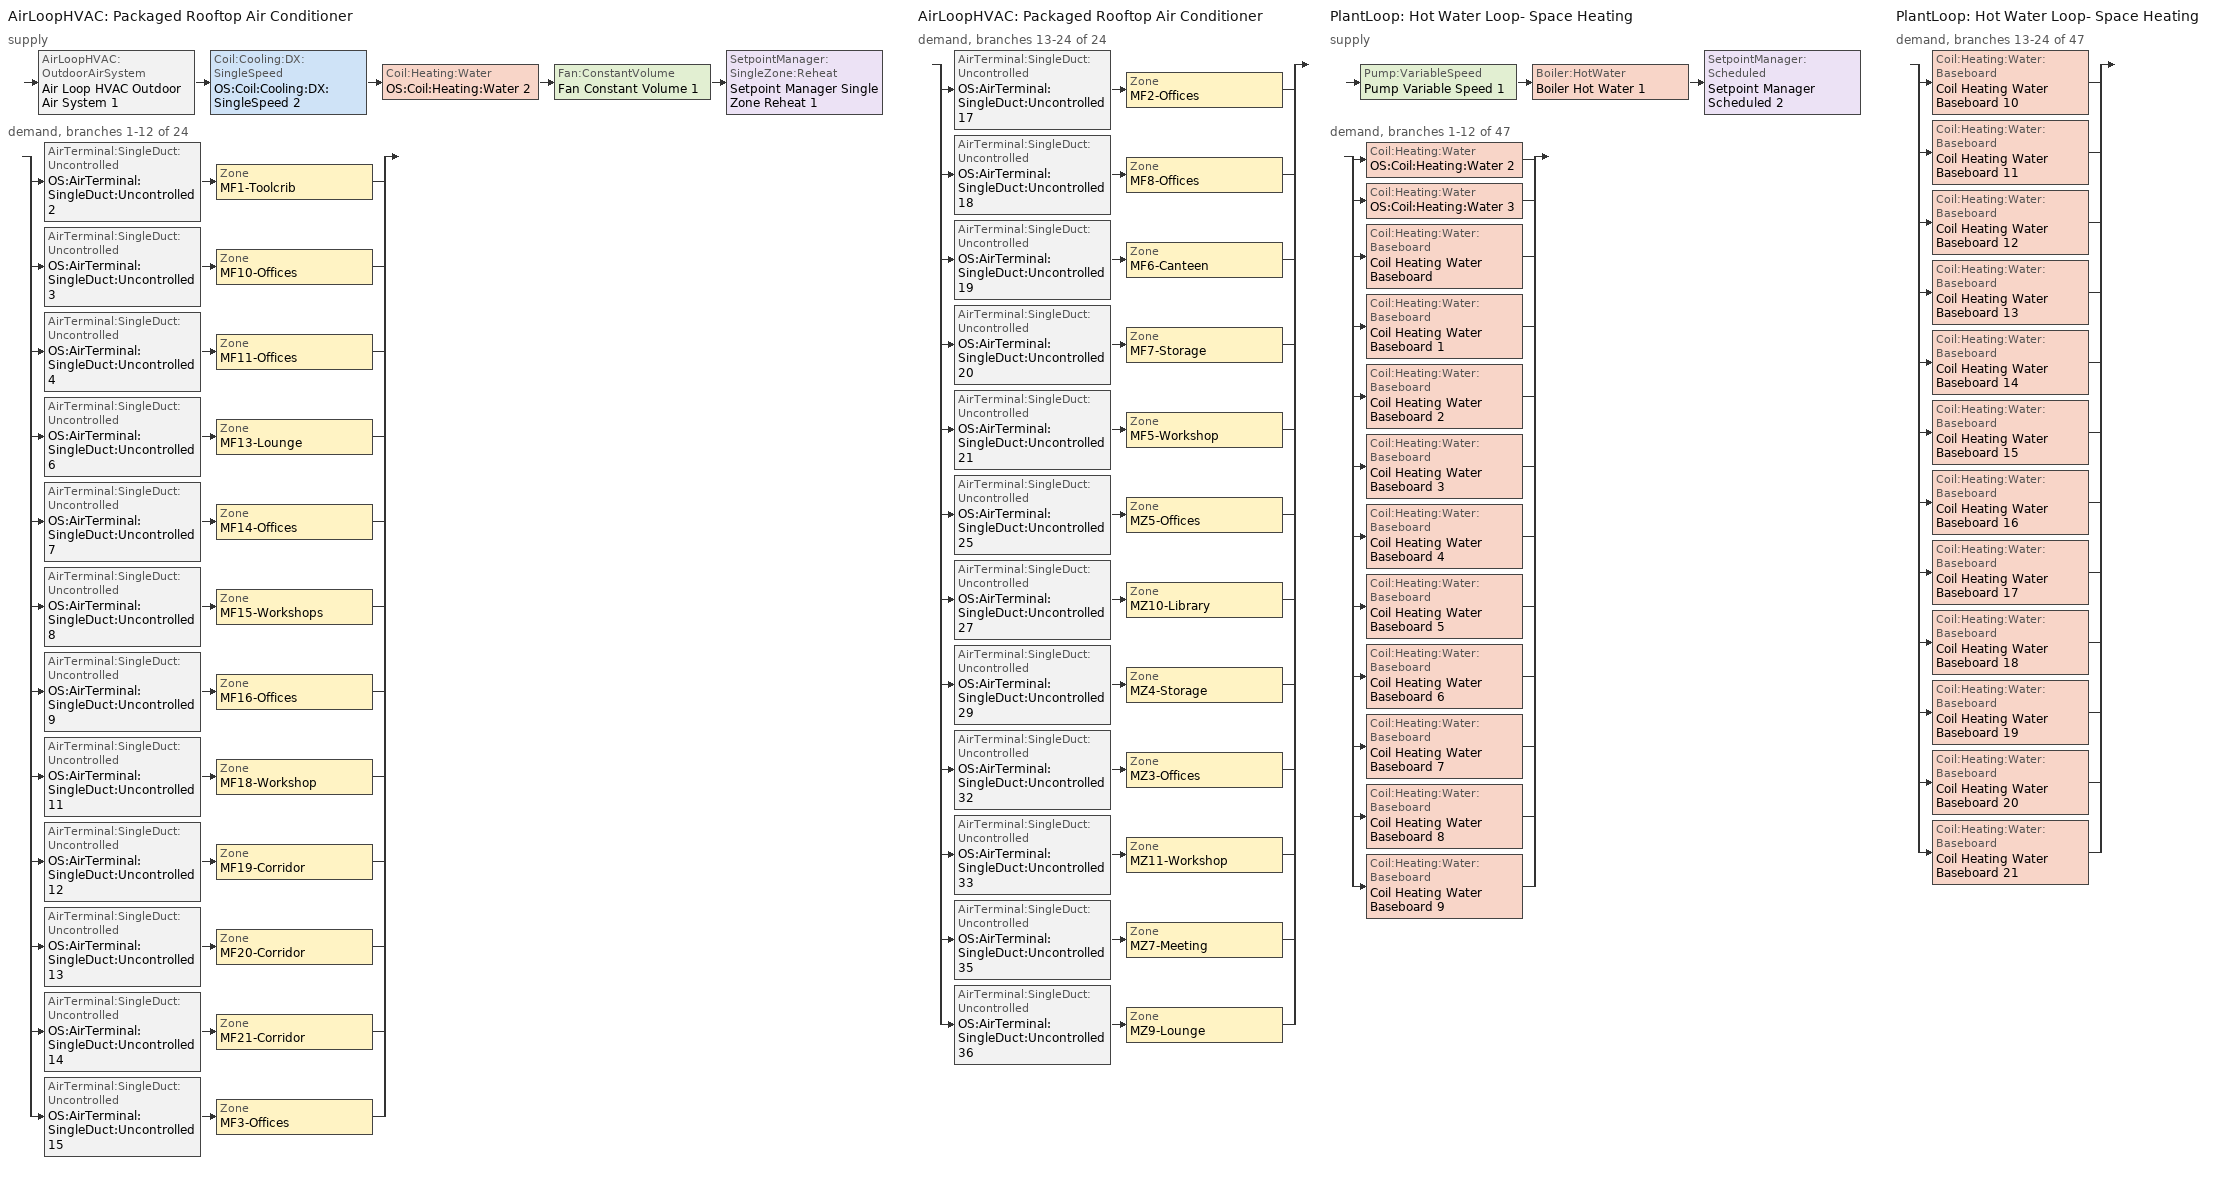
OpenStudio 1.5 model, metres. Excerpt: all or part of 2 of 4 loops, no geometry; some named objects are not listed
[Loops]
AirLoopHVAC 'Packaged Rooftop Air Conditioner'
 supply: AirLoopHVAC:OutdoorAirSystem 'Air Loop HVAC Outdoor Air System 1' > Coil:Cooling:DX:SingleSpeed 'OS:Coil:Cooling:DX:SingleSpeed 2' > Coil:Heating:Water 'OS:Coil:Heating:Water 2' > Fan:ConstantVolume 'Fan Constant Volume 1' > SetpointManager:SingleZone:Reheat 'Setpoint Manager Single Zone Reheat 1'
 demand, branches 1-12 of 24: split
  | AirTerminal:SingleDuct:Uncontrolled 'OS:AirTerminal:SingleDuct:Uncontrolled 2' > Zone 'MF1-Toolcrib'
  | AirTerminal:SingleDuct:Uncontrolled 'OS:AirTerminal:SingleDuct:Uncontrolled 3' > Zone 'MF10-Offices'
  | AirTerminal:SingleDuct:Uncontrolled 'OS:AirTerminal:SingleDuct:Uncontrolled 4' > Zone 'MF11-Offices'
  | AirTerminal:SingleDuct:Uncontrolled 'OS:AirTerminal:SingleDuct:Uncontrolled 6' > Zone 'MF13-Lounge'
  | AirTerminal:SingleDuct:Uncontrolled 'OS:AirTerminal:SingleDuct:Uncontrolled 7' > Zone 'MF14-Offices'
  | AirTerminal:SingleDuct:Uncontrolled 'OS:AirTerminal:SingleDuct:Uncontrolled 8' > Zone 'MF15-Workshops'
  | AirTerminal:SingleDuct:Uncontrolled 'OS:AirTerminal:SingleDuct:Uncontrolled 9' > Zone 'MF16-Offices'
  | AirTerminal:SingleDuct:Uncontrolled 'OS:AirTerminal:SingleDuct:Uncontrolled 11' > Zone 'MF18-Workshop'
  | AirTerminal:SingleDuct:Uncontrolled 'OS:AirTerminal:SingleDuct:Uncontrolled 12' > Zone 'MF19-Corridor'
  | AirTerminal:SingleDuct:Uncontrolled 'OS:AirTerminal:SingleDuct:Uncontrolled 13' > Zone 'MF20-Corridor'
  | AirTerminal:SingleDuct:Uncontrolled 'OS:AirTerminal:SingleDuct:Uncontrolled 14' > Zone 'MF21-Corridor'
  | AirTerminal:SingleDuct:Uncontrolled 'OS:AirTerminal:SingleDuct:Uncontrolled 15' > Zone 'MF3-Offices'
AirLoopHVAC 'Packaged Rooftop Air Conditioner'
 demand, branches 13-24 of 24: split
  | AirTerminal:SingleDuct:Uncontrolled 'OS:AirTerminal:SingleDuct:Uncontrolled 17' > Zone 'MF2-Offices'
  | AirTerminal:SingleDuct:Uncontrolled 'OS:AirTerminal:SingleDuct:Uncontrolled 18' > Zone 'MF8-Offices'
  | AirTerminal:SingleDuct:Uncontrolled 'OS:AirTerminal:SingleDuct:Uncontrolled 19' > Zone 'MF6-Canteen'
  | AirTerminal:SingleDuct:Uncontrolled 'OS:AirTerminal:SingleDuct:Uncontrolled 20' > Zone 'MF7-Storage'
  | AirTerminal:SingleDuct:Uncontrolled 'OS:AirTerminal:SingleDuct:Uncontrolled 21' > Zone 'MF5-Workshop'
  | AirTerminal:SingleDuct:Uncontrolled 'OS:AirTerminal:SingleDuct:Uncontrolled 25' > Zone 'MZ5-Offices'
  | AirTerminal:SingleDuct:Uncontrolled 'OS:AirTerminal:SingleDuct:Uncontrolled 27' > Zone 'MZ10-Library'
  | AirTerminal:SingleDuct:Uncontrolled 'OS:AirTerminal:SingleDuct:Uncontrolled 29' > Zone 'MZ4-Storage'
  | AirTerminal:SingleDuct:Uncontrolled 'OS:AirTerminal:SingleDuct:Uncontrolled 32' > Zone 'MZ3-Offices'
  | AirTerminal:SingleDuct:Uncontrolled 'OS:AirTerminal:SingleDuct:Uncontrolled 33' > Zone 'MZ11-Workshop'
  | AirTerminal:SingleDuct:Uncontrolled 'OS:AirTerminal:SingleDuct:Uncontrolled 35' > Zone 'MZ7-Meeting'
  | AirTerminal:SingleDuct:Uncontrolled 'OS:AirTerminal:SingleDuct:Uncontrolled 36' > Zone 'MZ9-Lounge'
PlantLoop 'Hot Water Loop- Space Heating'
 supply: Pump:VariableSpeed 'Pump Variable Speed 1' > Boiler:HotWater 'Boiler Hot Water 1' > SetpointManager:Scheduled 'Setpoint Manager Scheduled 2'
 demand, branches 1-12 of 47: split
  | Coil:Heating:Water 'OS:Coil:Heating:Water 2'
  | Coil:Heating:Water 'OS:Coil:Heating:Water 3'
  | Coil:Heating:Water:Baseboard 'Coil Heating Water Baseboard'
  | Coil:Heating:Water:Baseboard 'Coil Heating Water Baseboard 1'
  | Coil:Heating:Water:Baseboard 'Coil Heating Water Baseboard 2'
  | Coil:Heating:Water:Baseboard 'Coil Heating Water Baseboard 3'
  | Coil:Heating:Water:Baseboard 'Coil Heating Water Baseboard 4'
  | Coil:Heating:Water:Baseboard 'Coil Heating Water Baseboard 5'
  | Coil:Heating:Water:Baseboard 'Coil Heating Water Baseboard 6'
  | Coil:Heating:Water:Baseboard 'Coil Heating Water Baseboard 7'
  | Coil:Heating:Water:Baseboard 'Coil Heating Water Baseboard 8'
  | Coil:Heating:Water:Baseboard 'Coil Heating Water Baseboard 9'
PlantLoop 'Hot Water Loop- Space Heating'
 demand, branches 13-24 of 47: split
  | Coil:Heating:Water:Baseboard 'Coil Heating Water Baseboard 10'
  | Coil:Heating:Water:Baseboard 'Coil Heating Water Baseboard 11'
  | Coil:Heating:Water:Baseboard 'Coil Heating Water Baseboard 12'
  | Coil:Heating:Water:Baseboard 'Coil Heating Water Baseboard 13'
  | Coil:Heating:Water:Baseboard 'Coil Heating Water Baseboard 14'
  | Coil:Heating:Water:Baseboard 'Coil Heating Water Baseboard 15'
  | Coil:Heating:Water:Baseboard 'Coil Heating Water Baseboard 16'
  | Coil:Heating:Water:Baseboard 'Coil Heating Water Baseboard 17'
  | Coil:Heating:Water:Baseboard 'Coil Heating Water Baseboard 18'
  | Coil:Heating:Water:Baseboard 'Coil Heating Water Baseboard 19'
  | Coil:Heating:Water:Baseboard 'Coil Heating Water Baseboard 20'
  | Coil:Heating:Water:Baseboard 'Coil Heating Water Baseboard 21'
[Sizing:Zone] Zone Cooling Design Supply Air Temperature {C}=14; Zone Heating Design Supply Air Temperature {C}=40; Zone Cooling Design Supply Air Humidity Ratio {kg-H2O/kg-air}=0.0085; Zone Heating Design Supply Air Humidity Ratio {kg-H2O/kg-air}=0.008; Heating Design Air Flow Method=DesignDay
MF1-Toolcrib; MF2-Offices; MF3-Offices; MF5-Workshop; MF6-Canteen; MF7-Storage; MF8-Offices; MF10-Offices; MF11-Offices; MF13-Lounge; MF14-Offices; MF15-Workshops; MF16-Offices; MF18-Workshop; MF19-Corridor; MF20-Corridor; MF21-Corridor; MZ3-Offices; MZ4-Storage; MZ5-Offices; MZ7-Meeting; MZ9-Lounge; MZ10-Library; MZ11-Workshop
[Zone equipment]
MF1-Toolcrib: OS:AirTerminal:SingleDuct:Uncontrolled 2
MF2-Offices: OS:AirTerminal:SingleDuct:Uncontrolled 17, Convective Baseboard Water 7
MF3-Offices: OS:AirTerminal:SingleDuct:Uncontrolled 15, Convective Baseboard Water 12
MF5-Workshop: OS:AirTerminal:SingleDuct:Uncontrolled 21, Convective Baseboard Water 13
MF6-Canteen: OS:AirTerminal:SingleDuct:Uncontrolled 19, Convective Baseboard Water 14
MF7-Storage: OS:AirTerminal:SingleDuct:Uncontrolled 20
MF8-Offices: OS:AirTerminal:SingleDuct:Uncontrolled 18, Convective Baseboard Water 15
MF10-Offices: OS:AirTerminal:SingleDuct:Uncontrolled 3, Convective Baseboard Water
MF11-Offices: OS:AirTerminal:SingleDuct:Uncontrolled 4, Convective Baseboard Water 1
MF13-Lounge: OS:AirTerminal:SingleDuct:Uncontrolled 6, Convective Baseboard Water 2
MF14-Offices: OS:AirTerminal:SingleDuct:Uncontrolled 7, Convective Baseboard Water 3
MF15-Workshops: OS:AirTerminal:SingleDuct:Uncontrolled 8, Convective Baseboard Water 4, Fan Zone Exhaust 1
MF16-Offices: OS:AirTerminal:SingleDuct:Uncontrolled 9, Convective Baseboard Water 5
MF18-Workshop: OS:AirTerminal:SingleDuct:Uncontrolled 11, Convective Baseboard Water 6, Fan Zone Exhaust 2
MF19-Corridor: OS:AirTerminal:SingleDuct:Uncontrolled 12, Convective Baseboard Water 24
MF20-Corridor: OS:AirTerminal:SingleDuct:Uncontrolled 13, Convective Baseboard Water 25
MF21-Corridor: OS:AirTerminal:SingleDuct:Uncontrolled 14
MZ3-Offices: OS:AirTerminal:SingleDuct:Uncontrolled 32, Convective Baseboard Water 20
MZ4-Storage: OS:AirTerminal:SingleDuct:Uncontrolled 29, Convective Baseboard Water 44
MZ5-Offices: OS:AirTerminal:SingleDuct:Uncontrolled 25, Convective Baseboard Water 21
MZ7-Meeting: OS:AirTerminal:SingleDuct:Uncontrolled 35, Convective Baseboard Water 22
MZ9-Lounge: OS:AirTerminal:SingleDuct:Uncontrolled 36, Convective Baseboard Water 23
MZ10-Library: OS:AirTerminal:SingleDuct:Uncontrolled 27, Convective Baseboard Water 16
MZ11-Workshop: OS:AirTerminal:SingleDuct:Uncontrolled 33, Convective Baseboard Water 17, Fan Zone Exhaust
[AirLoopHVAC]
Packaged Rooftop Air Conditioner: Design Supply Air Flow Rate {m3/s}=AutoSize
[Sizing:System]
Packaged Rooftop Air Conditioner: Type of Load to Size On=Sensible; Design Outdoor Air Flow Rate {m3/s}=Autosize; Minimum System Air Flow Ratio=1; Preheat Design Temperature {C}=7; Preheat Design Humidity Ratio {kg-H2O/kg-Air}=0.008; Precool Design Temperature {C}=12.8; Precool Design Humidity Ratio {kg-H2O/kg-Air}=0.008; Central Cooling Design Supply Air Temperature {C}=12.8; Central Heating Design Supply Air Temperature {C}=40; Sizing Option=NonCoincident; 100% Outdoor Air in Cooling=Yes; 100% Outdoor Air in Heating=Yes; Central Cooling Design Supply Air Humidity Ratio {kg-H2O/kg-Air}=0.0085; Central Heating Design Supply Air Humidity Ratio {kg-H2O/kg-Air}=0.008; Cooling Design Air Flow Method=DesignDay; Cooling Design Air Flow Rate {m3/s}=0; Heating Design Air Flow Method=DesignDay; Heating Design Air Flow Rate {m3/s}=0; System Outdoor Air Method=ZoneSum
[Fan:ConstantVolume]
Fan Constant Volume 1: Availability Schedule=Always On; Pressure Rise {Pa}=500; Maximum Flow Rate {m3/s}=AutoSize
[SetpointManager:SingleZone:Reheat]
Setpoint Manager Single Zone Reheat 1: Minimum Supply Air Temperature {C}=14; Maximum Supply Air Temperature {C}=43.3333; Control Zone=MF1-Toolcrib
[Controller:OutdoorAir]
Controller Outdoor Air 1: Minimum Outdoor Air Flow Rate {m3/s}=Autosize; Maximum Outdoor Air Flow Rate {m3/s}=Autosize; Economizer Control Type=FixedDryBulb; Economizer Control Action Type=ModulateFlow; Economizer Maximum Limit Dry-Bulb Temperature {C}=28; Economizer Maximum Limit Enthalpy {J/kg}=64000; Economizer Minimum Limit Dry-Bulb Temperature {C}=19; Lockout Type=NoLockout; Minimum Limit Type=FixedMinimum; Controller Mechanical Ventilation=Controller Mechanical Ventilation 1; High Humidity Control=No; Heat Recovery Bypass Control Type=BypassWhenOAFlowGreaterThanMinimum
[Controller:MechanicalVentilation]
Controller Mechanical Ventilation 1: Availability Schedule=Always On Discrete; System Outdoor Air Method=ZoneSum
[AirLoopHVAC:OutdoorAirSystem]
Air Loop HVAC Outdoor Air System 1: Controller=Controller Outdoor Air 1
[PlantLoop]
Hot Water Loop- Space Heating: Fluid Type=Water; Plant Loop Volume {m3}=Autocalculate
[Sizing:Plant]
Hot Water Loop- Space Heating: Loop Type=Heating; Design Loop Exit Temperature {C}=82; Loop Design Temperature Difference {deltaC}=11
[Pump:VariableSpeed]
Pump Variable Speed 1: Motor Efficiency=0.9; Pump Control Type=Intermittent
[Boiler:HotWater]
Boiler Hot Water 1: Efficiency Curve Temperature Evaluation Variable=LeavingBoiler; Normalized Boiler Efficiency Curve=Boiler Efficiency; Water Outlet Upper Temperature Limit {C}=99; Boiler Flow Mode=ConstantFlow; Parasitic Electric Load {W}=0; Sizing Factor=1
[SetpointManager:Scheduled]
Setpoint Manager Scheduled 2: Control Variable=Temperature; Schedule=Hot_Water_Temperature
[Coil:Heating:Water]
Name | Availability Schedule
OS:Coil:Heating:Water 2 | Always On Discrete 5
OS:Coil:Heating:Water 3 | Always On Discrete 26
[AirTerminal:SingleDuct:Uncontrolled] Maximum Air Flow Rate {m3/s}=AutoSize
Name | Availability Schedule
OS:AirTerminal:SingleDuct:Uncontrolled 2 | Always On Discrete 6
OS:AirTerminal:SingleDuct:Uncontrolled 3 | Always On Discrete 7
OS:AirTerminal:SingleDuct:Uncontrolled 4 | Always On Discrete 8
OS:AirTerminal:SingleDuct:Uncontrolled 6 | Always On Discrete 10
OS:AirTerminal:SingleDuct:Uncontrolled 7 | Always On Discrete 11
OS:AirTerminal:SingleDuct:Uncontrolled 8 | Always On Discrete 12
OS:AirTerminal:SingleDuct:Uncontrolled 9 | Always On Discrete 13
OS:AirTerminal:SingleDuct:Uncontrolled 11 | Always On Discrete 15
OS:AirTerminal:SingleDuct:Uncontrolled 12 | Always On Discrete 16
OS:AirTerminal:SingleDuct:Uncontrolled 13 | Always On Discrete 17
OS:AirTerminal:SingleDuct:Uncontrolled 14 | Always On Discrete 18
OS:AirTerminal:SingleDuct:Uncontrolled 15 | Always On Discrete 19
OS:AirTerminal:SingleDuct:Uncontrolled 17 | Always On Discrete 21
OS:AirTerminal:SingleDuct:Uncontrolled 18 | Always On Discrete 22
OS:AirTerminal:SingleDuct:Uncontrolled 19 | Always On Discrete 23
OS:AirTerminal:SingleDuct:Uncontrolled 20 | Always On Discrete 24
OS:AirTerminal:SingleDuct:Uncontrolled 21; OS:AirTerminal:SingleDuct:Uncontrolled 25; OS:AirTerminal:SingleDuct:Uncontrolled 27; OS:AirTerminal:SingleDuct:Uncontrolled 29; OS:AirTerminal:SingleDuct:Uncontrolled 32; OS:AirTerminal:SingleDuct:Uncontrolled 33; OS:AirTerminal:SingleDuct:Uncontrolled 35; OS:AirTerminal:SingleDuct:Uncontrolled 36 | Always On Discrete 25
[Coil:Cooling:DX:SingleSpeed]
OS:Coil:Cooling:DX:SingleSpeed 2: Availability Schedule=Always On Discrete 1; Rated Total Cooling Capacity {W}=Autosize; Rated Sensible Heat Ratio=Autosize; Rated COP {W/W}=3; Rated Air Flow Rate {m3/s}=Autosize; Rated Evaporator Fan Power Per Volume Flow Rate {W/(m3/s)}=773.3; Total Cooling Capacity Function of Temperature Curve=OS:Curve:Biquadratic 3; Total Cooling Capacity Function of Flow Fraction Curve=OS:Curve:Quadratic 4; Energy Input Ratio Function of Temperature Curve=OS:Curve:Biquadratic 4; Energy Input Ratio Function of Flow Fraction Curve=OS:Curve:Quadratic 5; Part Load Fraction Correlation Curve=OS:Curve:Quadratic 6; Condenser Type=AirCooled; Evaporative Condenser Effectiveness=0; Evaporative Condenser Air Flow Rate {m3/s}=Autosize; Evaporative Condenser Pump Rated Power Consumption {W}=Autosize; Crankcase Heater Capacity {W}=0; Maximum Outdoor Dry-Bulb Temperature for Crankcase Heater Operation {C}=0; Basin Heater Capacity {W/K}=0; Basin Heater Setpoint Temperature {C}=10
[ZoneHVAC:Baseboard:Convective:Water] Availability Schedule=Always On Discrete 1
Name | Heating Coil
Convective Baseboard Water | Coil Heating Water Baseboard
Convective Baseboard Water 1 | Coil Heating Water Baseboard 1
Convective Baseboard Water 2 | Coil Heating Water Baseboard 2
Convective Baseboard Water 3 | Coil Heating Water Baseboard 3
Convective Baseboard Water 4 | Coil Heating Water Baseboard 4
Convective Baseboard Water 5 | Coil Heating Water Baseboard 5
Convective Baseboard Water 6 | Coil Heating Water Baseboard 6
Convective Baseboard Water 7 | Coil Heating Water Baseboard 7
Convective Baseboard Water 8 | Coil Heating Water Baseboard 8
Convective Baseboard Water 9 | Coil Heating Water Baseboard 9
Convective Baseboard Water 10 | Coil Heating Water Baseboard 10
Convective Baseboard Water 11 | Coil Heating Water Baseboard 11
Convective Baseboard Water 12 | Coil Heating Water Baseboard 12
Convective Baseboard Water 13 | Coil Heating Water Baseboard 13
Convective Baseboard Water 14 | Coil Heating Water Baseboard 14
Convective Baseboard Water 15 | Coil Heating Water Baseboard 15
Convective Baseboard Water 16 | Coil Heating Water Baseboard 16
Convective Baseboard Water 17 | Coil Heating Water Baseboard 17
Convective Baseboard Water 18 | Coil Heating Water Baseboard 18
Convective Baseboard Water 19 | Coil Heating Water Baseboard 19
Convective Baseboard Water 20 | Coil Heating Water Baseboard 20
Convective Baseboard Water 21 | Coil Heating Water Baseboard 21
[Coil:Heating:Water:Baseboard] U-Factor Times Area Value {W/K}=autosize; Maximum Water Flow Rate {m3/s}=autosize; Convergence Tolerance=0.001
Coil Heating Water Baseboard; Coil Heating Water Baseboard 1; Coil Heating Water Baseboard 2; Coil Heating Water Baseboard 3; Coil Heating Water Baseboard 4; Coil Heating Water Baseboard 5; Coil Heating Water Baseboard 6; Coil Heating Water Baseboard 7; Coil Heating Water Baseboard 8; Coil Heating Water Baseboard 9; Coil Heating Water Baseboard 10; Coil Heating Water Baseboard 11; Coil Heating Water Baseboard 12; Coil Heating Water Baseboard 13; Coil Heating Water Baseboard 14; Coil Heating Water Baseboard 15; Coil Heating Water Baseboard 16; Coil Heating Water Baseboard 17; Coil Heating Water Baseboard 18; Coil Heating Water Baseboard 19; Coil Heating Water Baseboard 20; Coil Heating Water Baseboard 21
[Fan:ZoneExhaust] Availability Schedule=Always On; Fan Efficiency=0.6; Maximum Flow Rate {m3/s}=0.0472; Balanced Exhaust Fraction Schedule=Always On
Name | Pressure Rise {Pa} | System Availability Manager Coupling Mode
Fan Zone Exhaust | 1312 | Coupled
Fan Zone Exhaust 1 | 1312 | Decoupled
Fan Zone Exhaust 2 | 7893 | Decoupled
[Schedule:Constant] Value=1
Always On Discrete; Always On Discrete 1; Always On Discrete 5; Always On Discrete 6; Always On Discrete 7; Always On Discrete 8; Always On Discrete 10; Always On Discrete 11; Always On Discrete 12; Always On Discrete 13; Always On Discrete 15; Always On Discrete 16; Always On Discrete 17; Always On Discrete 18; Always On Discrete 19; Always On Discrete 21; Always On Discrete 22; Always On Discrete 23; Always On Discrete 24; Always On Discrete 25; Always On Discrete 26
[Schedule:Ruleset]
Name | Default Day Schedule | Summer Design Day Schedule | Winter Design Day Schedule
Always On | Always On Default Schedule | Always On Summer Design Day | Always On Winter Design Day
Hot_Water_Temperature | Hot_Water_Temperature_Default | Hot_Water_Temperature_Summer_Design_Day | Hot_Water_Temperature_Winter_Design_Day
[Schedule:Day]
Always On Default Schedule; Always On Winter Design Day; Always On Summer Design Day: 24, 0, 1
Hot_Water_Temperature_Default: 24, 0, 82
Hot_Water_Temperature_Summer_Design_Day; Hot_Water_Temperature_Winter_Design_Day: 24, 0, 67
[Curve:Biquadratic]
Name | Coefficient1 Constant | Coefficient2 x | Coefficient3 x**2 | Coefficient4 y | Coefficient5 y**2 | Coefficient6 x*y | Minimum Value of x {BasedOnField A2} | Maximum Value of x {BasedOnField A2} | Minimum Value of y {BasedOnField A3} | Maximum Value of y {BasedOnField A3} | Minimum Curve Output {BasedOnField A4} | Maximum Curve Output {BasedOnField A4} | Input Unit Type for X | Input Unit Type for Y | Output Unit Type
Boiler Efficiency | 0.4873 | 1.1322 | -0.6425 | 0 | 0 | 0 | 0.1 | 1 | 0 | 0 | 0 | 1 | Dimensionless | Temperature | Dimensionless
OS:Curve:Biquadratic 3 | 0.42415 | 0.04426 | -0.00042 | 0.00333 | -8e-05 | -0.00021 | 17 | 22 | 13 | 46
OS:Curve:Biquadratic 4 | 1.23649 | -0.02431 | 0.00057 | -0.01434 | 0.00063 | -0.00038 | 17 | 22 | 13 | 46
[Curve:Quadratic]
Name | Coefficient1 Constant | Coefficient2 x | Coefficient3 x**2 | Minimum Value of x {BasedOnField A2} | Maximum Value of x {BasedOnField A2}
OS:Curve:Quadratic 4 | 0.77136 | 0.34053 | -0.11088 | 0.75918 | 1.13877
OS:Curve:Quadratic 5 | 1.2055 | -0.32953 | 0.12308 | 0.75918 | 1.13877
OS:Curve:Quadratic 6 | 0.771 | 0.229 | 0 | 0 | 1
